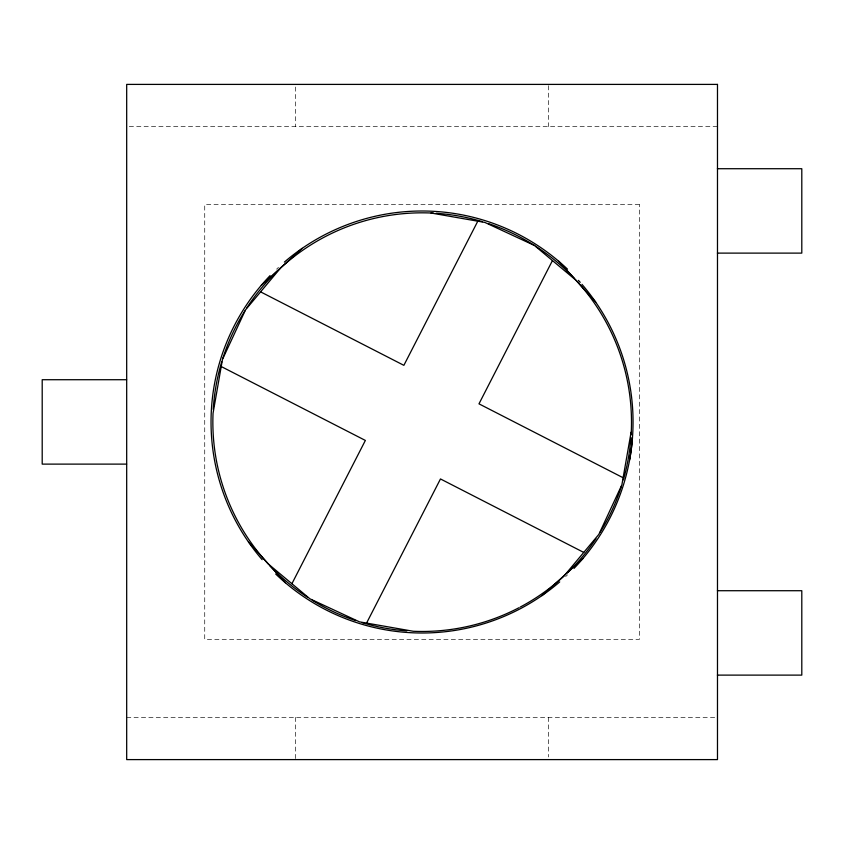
<?xml version="1.0" encoding="UTF-8"?>
<svg xmlns="http://www.w3.org/2000/svg" width="844" height="844" viewBox="0 0 844 844"><rect width="100%" height="100%" fill="white"/><g stroke="black" fill="none" stroke-linecap="round" stroke-linejoin="round"><path stroke-width="0.63" stroke-dasharray="4.22 3.17" d="M129.28 126.6L717.442 126.6M126.642 717.4L716.166 717.4M548.684 85.719L548.684 126.6M548.684 717.4L548.684 756.962M295.484 87.037L295.484 126.6M295.484 717.4L295.484 759.6M567.506 574.838A211 211 0 0 1 565.596 576.631M276.579 269.162A211 211 0 0 1 278.478 267.369M639.425 204.649L204.733 204.649L204.733 639.351L639.425 639.351L639.425 204.649"/><path stroke-width="1.27" d="M291.908 583.721L365.368 440.441L221.233 366.539M477.788 221.202L403.875 365.336L260.596 291.866M366.57 623.083L440.473 478.949L583.753 552.419M552.451 260.564L478.981 403.843L623.115 477.746M280.567 268.002L245.498 309.906L222.468 359.449L213.047 413.275A209.312 209.312 0 0 0 268.033 563.75L309.938 598.818L359.491 621.849L413.307 631.27A209.312 209.312 0 0 0 519.06 607.68M261.345 285.314L302.194 248.368M541.964 595.632L582.814 558.686M717.4 168.716L801.8 168.716L801.8 253.116L717.4 253.116M126.6 379.716L42.2 379.716L42.2 464.116L126.6 464.116M717.4 590.716L801.8 590.716L801.8 675.116L717.4 675.116M431.041 213.015L484.867 222.436L534.421 245.467L576.315 280.535A209.312 209.312 0 0 1 631.301 431.01L621.88 484.825L598.85 534.379L563.781 576.283A209.312 209.312 0 0 1 520.199 607.079M558.77 261.26L595.716 302.12M248.442 541.88L285.388 582.74M581.938 284.322A211 211 0 0 1 629.592 460.012M632.441 437.878A211 211 0 0 1 573.983 568.413M559.72 581.896A211 211 0 0 1 275.629 573.941M262.146 559.678A211 211 0 0 1 270.101 275.587M284.365 262.104A211 211 0 0 1 567.506 269.162M578.446 280.377A211 211 0 0 1 580.208 282.339M631.238 432.297A209.312 209.312 0 0 1 631.101 434.882M630.922 437.466A209.312 209.312 0 0 1 623.368 479.877M621.49 486.06A209.312 209.312 0 0 1 600.221 532.195M596.022 538.715A209.312 209.312 0 0 1 567.548 572.738M406.85 630.89A209.312 209.312 0 0 1 361.96 622.608M355.799 620.646A209.312 209.312 0 0 1 312.122 600.189M307.765 597.415A209.312 209.312 0 0 1 269.795 565.638M213.247 409.403A209.312 209.312 0 0 1 221.708 361.918M222.858 358.225A209.312 209.312 0 0 1 244.813 310.993M246.902 307.733A209.312 209.312 0 0 1 433.626 213.142M436.211 213.3A209.312 209.312 0 0 1 482.399 221.677M488.549 223.628A209.312 209.312 0 0 1 534.421 245.467M535.507 246.163A209.312 209.312 0 0 1 574.553 278.647M717.484 84.4L126.684 84.4L126.684 759.6L717.484 759.6L717.484 84.4"/></g></svg>
